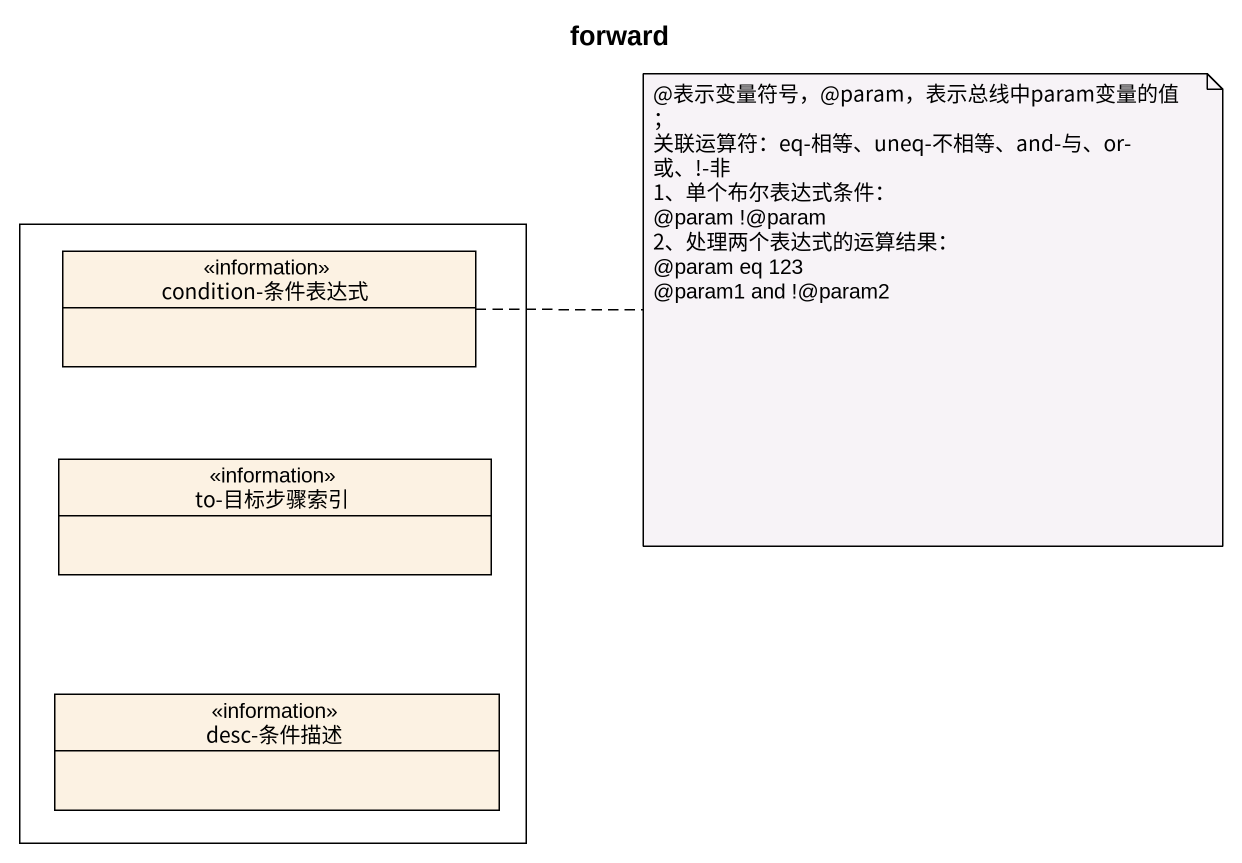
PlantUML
@startuml
title forward
hide circle
hide empty members
rectangle " " as rectangle1 {
  class "condition-条件表达式" as condition_条件表达式 <<information>>
  class "to-目标步骤索引" as to_目标步骤索引 <<information>>
  class "desc-条件描述" as desc_条件描述 <<information>>
}
note right of condition_条件表达式
  ~@表示变量符号，@param，表示总线中param变量的值；
  关联运算符：eq-相等、uneq-不相等、and-与、or-或、!-非
  1、单个布尔表达式条件：
  ~@param !@param
  2、处理两个表达式的运算结果：
  ~@param eq 123
  ~@param1 and !@param2
end note
@enduml
